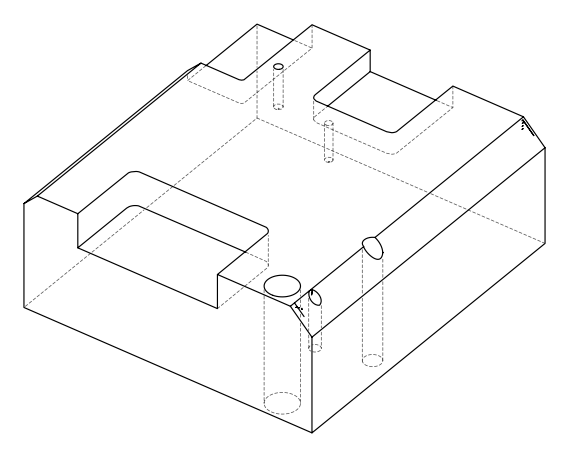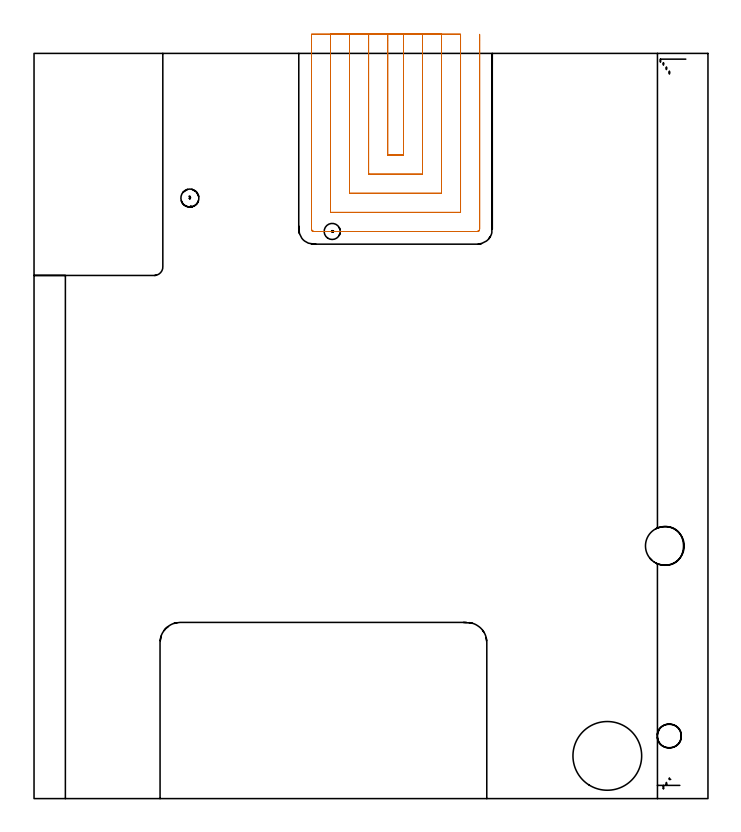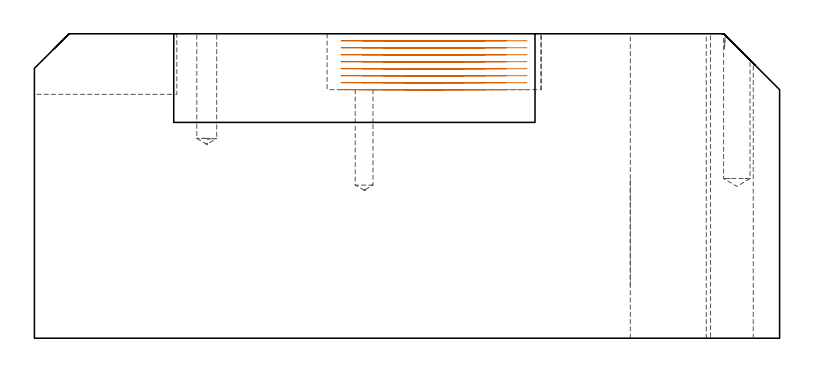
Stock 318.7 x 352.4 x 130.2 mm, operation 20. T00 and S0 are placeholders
(PLAN: 20 operations, 14 tool changes, 166.5 min)
(1 SPOT_DRILL | STEP1HOLE | NXT0321_9005460120000 | 0.05 min | 181 mm3)
(2 SPOT_DRILL_1 | STEP1HOLE_1 | NXT0321_9005460120000 | 0.05 min | 183 mm3)
(3 SPOT_DRILL_2 | STEP1POCKET | NXT0321_9005460120000 | 0.03 min | 2578 mm3)
(4 SPOT_DRILL_3 | STEP1POCKET_1 | NXT0321_9005460120000 | 0.03 min | 1 mm3)
(5 SPOT_DRILL_4 | STEP1POCKET_2 | NXT0321_9005460120000 | 0.03 min | 1 mm3)
(6 DRILL_BLIND_HOLE_INTO_CENTER | STEP1HOLE | UGT0301_508 | 0.08 min | 1298 mm3)
(7 GUN_DRILL_THROUGH_HOLE | STEP1HOLE | UGT0307_008 | 0.65 min | 10942 mm3)
(8 DRILL_TO_ENLARGE_THROUGH_HOLE | STEP1HOLE | UGT0301_252 | 0.56 min | 21782 mm3)
(9 DRILL_BLIND_HOLE_INTO_CENTER_1 | STEP1HOLE_1 | UGT0301_480 | 0.06 min | 508 mm3)
(10 GUN_DRILL_THROUGH_HOLE_1 | STEP1HOLE_1 | UGT0307_005 | 0.61 min | 6412 mm3)
(11 SPADE_DRILL_TO_ENLARGE_THROUGH_HOLE | STEP1HOLE_1 | UGT0306_010 | 0.55 min | 31734 mm3)
(12 DRILL_TO_ENLARGE_THROUGH_HOLE_1 | STEP1HOLE_1 | UGT0301_001 | 0.58 min | 69119 mm3)
(13 DRILL_BLIND_HOLE_INTO_CENTER_2 | STEP1POCKET | UGT0301_195 | 0.19 min | 1901 mm3)
(14 DRILL_BLIND_HOLE_INTO_CENTER_3 | STEP1POCKET_1 | UGT0301_508 | 0.27 min | 6298 mm3)
(15 DRILL_BLIND_HOLE_INTO_CENTER_4 | STEP1POCKET_2 | UGT0301_480 | 0.2 min | 2574 mm3)
(16 AREA_MILL | FG_CHAMFER_SURFACE | UGT0205_001 | 12.08 min | 27877 mm3)
(17 AREA_MILL_1 | FG_CHAMFER_SURFACE_1 | UGT0205_001 | 25.36 min | 99007 mm3)
(18 MILL_CORNER_NOTCH_RECTANGULAR | CORNER_NOTCH_RECTANGULAR | NXT0201_008 | Follow Part, ap 1.5, ae 75% | 63.36 min | 164753 mm3)
(19 MILL_SLOT | SLOT_PARTIAL_RECTANGULAR | NXT0201_012 | Follow Part, ap 4, ae 75% | 40.22 min | 486345 mm3)
(20 MILL_SLOT_1 | SLOT_PARTIAL_RECTANGULAR_1 | NXT0201_011 | Follow Part, ap 3, ae 75% | 21.58 min | 194143 mm3)
(TOOL NXT0321_9005460120000 | NC Spot Drill, 142deg, 12mm, Carbide, Uncoated | D12 PA142 FL30 Z2)
(TOOL UGT0301_508 | Carbide Drill 11.3 mm | D11.3 PA118 FL94 Z2)
(TOOL UGT0307_008 | Gun Drill 11 mm | D11 PA130 FL24 Z1)
(TOOL UGT0301_252 | Twist Drill 18.3 mm | D18.3 PA118 FL135 Z2)
(TOOL UGT0301_480 | Carbide Drill 8.5 mm | D8.5 PA118 FL75 Z2)
(TOOL UGT0307_005 | Gun Drill 8.3 mm | D8.3 PA130 FL24 Z1)
(TOOL UGT0306_010 | Spade Drill 19.5mm | D19.5 PA132 FL10 Z2)
(TOOL UGT0301_001 | Twist Drill 32.5 mm | D32.5 PA118 FL185 Z2)
(TOOL UGT0301_195 | Twist Drill 7.6 mm | D7.6 PA118 FL73 Z2)
(TOOL UGT0205_001 | Chamfer Mill 20 x 3 x 45 deg. | D20 FL50 Z2)
(TOOL NXT0201_008 | ENDMILL 6mm [2P460-0600-NA 1630] | D6 FL26 Z6)
(TOOL NXT0201_012 | ENDMILL 16mm [2P460-1600-NA 1630] | D16 FL38 Z6)
(TOOL NXT0201_011 | ENDMILL 12mm [2P460-1200-NA 1630] | D12 FL38 Z6)
(OP 20 MILL_SLOT_1)
G17 G21 G94 G90
T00 M6
G54
G17 G0 G90 X167.2 Y361.4 S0 M3
G43 Z140.201 H1
Z127.214
G94 G1 Y358.4 F250.
Y304.2 F500.
X174.7
Y358.4
Y361.4 F250.
X158.2
Y358.4
Y295.2 F500.
X183.7
Y358.4
Y361.4 F250.
X149.2
Y358.4
Y286.2 F500.
X192.7
Y358.4
Y361.4 F250.
X140.2
Y358.4
Y277.2 F500.
X201.7
Y358.4
Y361.4 F250.
X131.2
Y358.4
Y269.3 F500.
G3 X132.3 Y268.2 R1.1
G1 X209.6
G3 X210.7 Y269.3 R1.1
G1 Y358.4
Y361.4 F250.
G0 X167.2 Z124.226
G1 Y358.4
Y304.2 F500.
X174.7
Y358.4
Y361.4 F250.
X158.2
Y358.4
Y295.2 F500.
X183.7
Y358.4
Y361.4 F250.
X149.2
Y358.4
Y286.2 F500.
X192.7
Y358.4
Y361.4 F250.
X140.2
Y358.4
Y277.2 F500.
X201.7
Y358.4
Y361.4 F250.
X131.2
Y358.4
Y269.3 F500.
G3 X132.3 Y268.2 R1.1
G1 X209.6
G3 X210.7 Y269.3 R1.1
G1 Y358.4
Y361.4 F250.
G0 X167.2 Z121.238
G1 Y358.4
Y304.2 F500.
X174.7
Y358.4
Y361.4 F250.
X158.2
Y358.4
Y295.2 F500.
X183.7
Y358.4
Y361.4 F250.
X149.2
Y358.4
Y286.2 F500.
X192.7
Y358.4
Y361.4 F250.
X140.2
Y358.4
Y277.2 F500.
X201.7
Y358.4
Y361.4 F250.
X131.2
Y358.4
Y269.3 F500.
G3 X132.3 Y268.2 R1.1
G1 X209.6
G3 X210.7 Y269.3 R1.1
G1 Y358.4
Y361.4 F250.
G0 X167.2 Z118.251
G1 Y358.4
Y304.2 F500.
X174.7
Y358.4
Y361.4 F250.
X158.2
Y358.4
Y295.2 F500.
X183.7
Y358.4
Y361.4 F250.
X149.2
Y358.4
Y286.2 F500.
X192.7
Y358.4
Y361.4 F250.
X140.2
Y358.4
Y277.2 F500.
X201.7
Y358.4
Y361.4 F250.
X131.2
Y358.4
Y269.3 F500.
G3 X132.3 Y268.2 R1.1
G1 X209.6
G3 X210.7 Y269.3 R1.1
G1 Y358.4
Y361.4 F250.
G0 X167.2 Z115.263
G1 Y358.4
Y304.2 F500.
X174.7
Y358.4
Y361.4 F250.
X158.2
Y358.4
Y295.2 F500.
X183.7
Y358.4
Y361.4 F250.
X149.2
Y358.4
Y286.2 F500.
X192.7
Y358.4
Y361.4 F250.
X140.2
Y358.4
Y277.2 F500.
X201.7
Y358.4
Y361.4 F250.
X131.2
Y358.4
Y269.3 F500.
G3 X132.3 Y268.2 R1.1
G1 X209.6
G3 X210.7 Y269.3 R1.1
G1 Y358.4
Y361.4 F250.
G0 X167.2 Z112.275
G1 Y358.4
Y304.2 F500.
X174.7
Y358.4
Y361.4 F250.
X158.2
Y358.4
Y295.2 F500.
X183.7
Y358.4
Y361.4 F250.
X149.2
Y358.4
Y286.2 F500.
X192.7
Y358.4
Y361.4 F250.
X140.2
Y358.4
Y277.2 F500.
X201.7
Y358.4
Y361.4 F250.
X131.2
Y358.4
Y269.3 F500.
G3 X132.3 Y268.2 R1.1
G1 X209.6
G3 X210.7 Y269.3 R1.1
G1 Y358.4
Y361.4 F250.
G0 X167.2 Z109.288
G1 Y358.4
Y304.2 F500.
X174.7
Y358.4
Y361.4 F250.
X158.2
Y358.4
Y295.2 F500.
X183.7
Y358.4
Y361.4 F250.
X149.2
Y358.4
Y286.2 F500.
X192.7
Y358.4
Y361.4 F250.
X140.2
Y358.4
Y277.2 F500.
X201.7
Y358.4
Y361.4 F250.
X131.2
Y358.4
Y269.3 F500.
G3 X132.3 Y268.2 R1.1
G1 X209.6
G3 X210.7 Y269.3 R1.1
G1 Y358.4
Y361.4 F250.
G0 X167.2 Z106.3
G1 Y358.4
Y304.2 F500.
X174.7
Y358.4
Y361.4 F250.
X158.2
Y358.4
Y295.2 F500.
X183.7
Y358.4
Y361.4 F250.
X149.2
Y358.4
Y286.2 F500.
X192.7
Y358.4
Y361.4 F250.
X140.2
Y358.4
Y277.2 F500.
X201.7
Y358.4
Y361.4 F250.
X131.2
Y358.4
Y269.3 F500.
G3 X132.3 Y268.2 R1.1
G1 X209.6
G3 X210.7 Y269.3 R1.1
G1 Y358.4
Y361.4 F250.
G0 Z140.201
M5
M2
